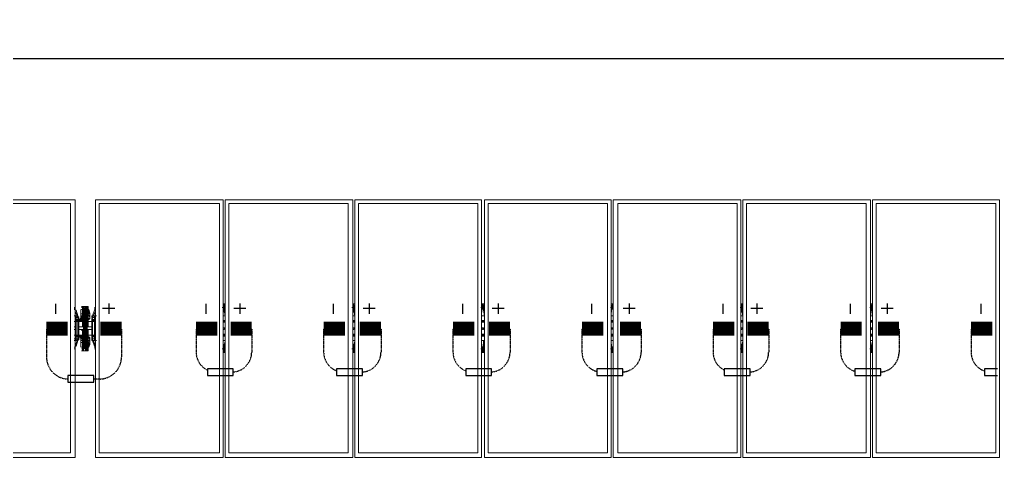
# Model space of a CAD drawing. Header units: feet. Extents: x -9903 to 12307, y -41 to 4121.
# Drawn here: x 2743.8 to 3087.7, y 2538 to 2692 of the extents above; entities that cross this region are included whole.
import ezdxf

# ---------------------------------------------------------------- set-up
doc = ezdxf.new("R2010")
doc.units = ezdxf.units.FT
doc.header["$MEASUREMENT"] = 0
doc.linetypes.add('HIDDEN', pattern=[0.375, 0.25, -0.125])
for name, color, linetype in [('E-HARN-COMP', 8, 'Continuous'), ('E-TRNK-CABL-NEG', 6, 'HIDDEN'), ('E-TRUNK-CABLE-POS', 6, 'HIDDEN'), ('G-ANNO-TEXT', 1, 'Continuous'), ('Polarity-Text', 7, 'Continuous')]:
    doc.layers.add(name, color=color, linetype=linetype)

# ---------------------------------------------------------------- blocks, each defined once
blk = doc.blocks.new('A$Cc93f9aa1')
at = {"lineweight": 5}
for points in [[(4.5748, 0.4666), (4.3448, 0.4666), (4.3448, 0), (4.5748, 0)], [(4.8098, 0.4666), (4.5781, 0.4666), (4.5781, 0), (4.8098, 0)], [(4.8131, 0), (5.0448, 0), (5.0448, 0.4666), (4.8131, 0.4666)], [(5.0481, 0), (5.2781, 0), (5.2781, 0.4666), (5.0481, 0.4666)], [(5.5131, 0.4666), (5.5131, 0), (5.2831, 0), (5.2831, 0.4666)], [(5.7481, 0.4666), (5.5164, 0.4666), (5.5164, 0), (5.7481, 0)], [(5.9831, 0), (5.7514, 0), (5.7514, 0.4666), (5.9831, 0.4666)], [(6.2514, 0), (6.2514, 0.4666), (6.0198, 0.4666), (6.0198, 0)], [(4.3515, 0.4583), (4.5681, 0.4583), (4.5681, 0.0067), (4.3515, 0.0067)], [(4.5865, 0.4583), (4.8031, 0.4583), (4.8031, 0.0067), (4.5865, 0.0067)], [(4.8198, 0.4583), (5.0365, 0.4583), (5.0365, 0.0067), (4.8198, 0.0067)], [(5.2715, 0.0067), (5.2715, 0.4583), (5.0548, 0.4583), (5.0548, 0.0067)], [(5.5064, 0.4583), (5.2898, 0.4583), (5.2898, 0.0067), (5.5064, 0.0067)], [(5.7414, 0.0067), (5.7414, 0.4583), (5.5248, 0.4583), (5.5248, 0.0067)], [(5.9764, 0.0067), (5.9764, 0.4583), (5.7581, 0.4583), (5.7581, 0.0067)], [(6.0281, 0.4583), (6.2431, 0.4583), (6.2431, 0.0067), (6.0281, 0.0067)], [(4.5781, 0.2733), (4.5765, 0.2733), (4.5765, 0.275), (4.5781, 0.275)], [(5.5148, 0.275), (5.5148, 0.2733)], [(5.9848, 0.2667), (5.9831, 0.2683), (5.9831, 0.27), (5.9831, 0.275), (5.9831, 0.27), (5.9831, 0.2683)], [(5.9948, 0.2667), (5.9931, 0.2617), (5.9931, 0.25), (5.9931, 0.2517), (5.9931, 0.25), (5.9931, 0.2617)], [(5.9964, 0.2667), (5.9964, 0.2583), (5.9964, 0.2667), (5.9948, 0.2667), (5.9948, 0.2583), (5.9948, 0.2667)], [(6.0081, 0.27), (6.0064, 0.27), (6.0064, 0.2733), (6.0064, 0.2717), (6.0048, 0.2717), (6.0048, 0.27), (6.0064, 0.27), (6.0048, 0.27), (6.0064, 0.27), (6.0048, 0.27), (6.0031, 0.27), (6.0048, 0.27), (6.0031, 0.27), (6.0048, 0.27), (6.0064, 0.27), (6.0048, 0.27), (6.0031, 0.27), (6.0031, 0.2683), (6.0031, 0.27), (6.0048, 0.27), (6.0031, 0.27), (6.0048, 0.27), (6.0048, 0.2683), (6.0031, 0.2683), (6.0014, 0.2683), (5.9998, 0.2683), (5.9981, 0.2683), (5.9981, 0.27), (5.9964, 0.27), (5.9964, 0.2733), (5.9981, 0.2733), (5.9981, 0.2717), (5.9998, 0.2717), (5.9981, 0.2717), (5.9981, 0.2733), (5.9998, 0.2733), (6.0048, 0.2733), (6.0064, 0.2733), (6.0081, 0.2733), (6.0064, 0.2733), (6.0048, 0.2733), (5.9998, 0.2733), (5.9981, 0.2733), (5.9964, 0.2733), (5.9964, 0.27), (5.9981, 0.27), (5.9981, 0.2683), (5.9998, 0.2683), (6.0014, 0.2683), (6.0031, 0.2683), (6.0048, 0.2683), (6.0048, 0.27), (6.0048, 0.2717), (6.0064, 0.2717), (6.0064, 0.2733), (6.0064, 0.27)], [(5.9964, 0.2383), (5.9981, 0.2383), (5.9964, 0.2383), (5.9964, 0.2617), (5.9964, 0.27), (5.9981, 0.27), (5.9964, 0.27), (5.9964, 0.2617)], [(5.9998, 0.27), (5.9981, 0.27), (5.9964, 0.27), (5.9981, 0.27)], [(6.0064, 0.195), (6.0064, 0.2033), (6.0064, 0.195), (6.0081, 0.195), (6.0064, 0.195), (6.0048, 0.1967), (6.0064, 0.195), (6.0064, 0.1933), (6.0048, 0.1933), (6.0048, 0.195), (6.0048, 0.1967), (6.0048, 0.195), (6.0064, 0.195), (6.0048, 0.195), (6.0048, 0.1933), (6.0064, 0.1933), (6.0064, 0.195), (6.0048, 0.195), (6.0048, 0.1933), (6.0064, 0.1933), (6.0081, 0.1933), (6.0064, 0.1933), (6.0048, 0.1933), (6.0048, 0.195), (6.0031, 0.195), (6.0048, 0.195), (6.0031, 0.195), (6.0048, 0.195), (6.0031, 0.195), (6.0048, 0.195), (6.0031, 0.195), (6.0048, 0.195), (6.0048, 0.1967), (6.0031, 0.1967), (6.0031, 0.2183), (6.0014, 0.2183), (6.0014, 0.2467), (6.0031, 0.2467), (6.0031, 0.2683), (6.0048, 0.2683), (6.0048, 0.2467), (6.0031, 0.2467), (6.0031, 0.2183), (6.0048, 0.2183), (6.0048, 0.2467), (6.0048, 0.2183), (6.0031, 0.2183), (6.0031, 0.2467), (6.0048, 0.2467), (6.0048, 0.2683), (6.0031, 0.2683), (6.0031, 0.2467), (6.0014, 0.2467), (6.0014, 0.2183), (6.0031, 0.2183), (6.0031, 0.1967), (6.0048, 0.1967), (6.0031, 0.1967), (6.0014, 0.1967), (5.9998, 0.1967), (5.9998, 0.195), (5.9981, 0.195), (5.9964, 0.195), (5.9981, 0.1967), (5.9964, 0.195), (5.9964, 0.1933), (5.9981, 0.1933), (5.9981, 0.195), (5.9998, 0.195), (5.9981, 0.195), (5.9981, 0.1967), (5.9981, 0.195), (5.9964, 0.195), (5.9964, 0.1933), (5.9981, 0.1933), (5.9981, 0.195), (5.9998, 0.195), (5.9981, 0.195), (5.9998, 0.195), (5.9998, 0.1967), (6.0014, 0.1967), (6.0031, 0.1967), (6.0048, 0.1967), (6.0048, 0.195)], [(6.0014, 0.2717), (5.9998, 0.2717), (5.9981, 0.2717), (5.9998, 0.27), (6.0014, 0.27), (5.9998, 0.27), (6.0014, 0.27), (5.9998, 0.27), (5.9981, 0.2717), (5.9998, 0.2717)], [(5.9998, 0.2683), (5.9998, 0.2467), (5.9981, 0.2467), (5.9981, 0.2683)], [(5.9998, 0.2683), (5.9998, 0.2467), (5.9981, 0.2467), (5.9981, 0.2683)], [(5.9998, 0.2467), (5.9998, 0.2183), (5.9981, 0.2183), (5.9981, 0.2467), (5.9981, 0.2183), (5.9998, 0.2183), (5.9998, 0.2467), (6.0014, 0.2467), (6.0014, 0.2667), (6.0014, 0.2467)], [(6.0014, 0.27), (5.9998, 0.27)], [(6.0014, 0.2683), (5.9998, 0.2683), (5.9998, 0.27), (5.9998, 0.2683), (6.0014, 0.2683), (6.0014, 0.2667), (5.9998, 0.2667), (6.0014, 0.2667)], [(6.0064, 0.2683), (6.0048, 0.2683), (6.0031, 0.2683), (6.0048, 0.2683)], [(6.0048, 0.2667), (6.0031, 0.2667)], [(6.0081, 0.2667), (6.0064, 0.2667)], [(6.0098, 0.2517), (6.0098, 0.2567), (6.0098, 0.2583), (6.0098, 0.2567), (6.0098, 0.255), (6.0064, 0.255), (6.0098, 0.255), (6.0098, 0.2567), (6.0098, 0.2517), (6.0098, 0.25), (6.0081, 0.25), (6.0064, 0.255), (6.0064, 0.2583), (6.0098, 0.2583), (6.0098, 0.2667), (6.0098, 0.2617), (6.0098, 0.25)], [(6.0098, 0.25), (6.0098, 0.26), (6.0098, 0.25), (6.0081, 0.2483), (6.0098, 0.25), (6.0081, 0.2483), (6.0081, 0.25), (6.0064, 0.255), (6.0064, 0.2583), (6.0064, 0.2667), (6.0064, 0.2583), (6.0098, 0.2583), (6.0098, 0.2667), (6.0098, 0.2617)], [(6.0198, 0.27), (6.0198, 0.2667), (6.0198, 0.27), (6.0198, 0.275)], [(5.9848, 0.2517), (5.9848, 0.25), (5.9831, 0.25), (5.9831, 0.2517), (5.9848, 0.2517), (5.9848, 0.2533), (5.9831, 0.255), (5.9864, 0.255), (5.9881, 0.255), (5.9848, 0.265), (5.9881, 0.255), (5.9864, 0.255), (5.9881, 0.255), (5.9881, 0.2533), (5.9881, 0.2517)], [(5.9831, 0.2517), (5.9831, 0.25), (5.9848, 0.25), (5.9848, 0.2517), (5.9881, 0.2517), (5.9881, 0.2533), (5.9881, 0.255), (5.9864, 0.255), (5.9831, 0.255), (5.9848, 0.2533), (5.9848, 0.2517)], [(5.9848, 0.215), (5.9848, 0.2133), (5.9848, 0.215), (5.9831, 0.215), (5.9831, 0.25), (5.9831, 0.215)], [(5.9881, 0.245), (5.9864, 0.245), (5.9848, 0.2467), (5.9848, 0.2483), (5.9864, 0.2483), (5.9848, 0.2483), (5.9848, 0.2467), (5.9848, 0.2483), (5.9864, 0.2483), (5.9881, 0.2483), (5.9864, 0.2483), (5.9848, 0.2483), (5.9848, 0.2467), (5.9848, 0.245), (5.9848, 0.2467), (5.9864, 0.245), (5.9848, 0.245), (5.9831, 0.245), (5.9848, 0.245), (5.9864, 0.245), (5.9881, 0.245), (5.9881, 0.2467), (5.9881, 0.2483)], [(5.9864, 0.2483), (5.9848, 0.2467), (5.9864, 0.245), (5.9881, 0.2467)], [(5.9864, 0.2483), (5.9848, 0.2467), (5.9864, 0.245), (5.9881, 0.2467)], [(5.9864, 0.2483), (5.9881, 0.2483)], [(5.9881, 0.245), (5.9864, 0.245), (5.9881, 0.245), (5.9881, 0.2467), (5.9864, 0.2467), (5.9881, 0.2467), (5.9864, 0.2467), (5.9881, 0.2467), (5.9864, 0.2467), (5.9881, 0.2467), (5.9864, 0.2467), (5.9881, 0.2467), (5.9864, 0.2467), (5.9881, 0.2467), (5.9864, 0.2467), (5.9881, 0.2467), (5.9864, 0.2467), (5.9881, 0.2467), (5.9864, 0.2467), (5.9881, 0.2467), (5.9864, 0.2467), (5.9881, 0.2467), (5.9881, 0.2483)], [(5.9881, 0.2517), (5.9898, 0.2517), (5.9898, 0.255), (5.9881, 0.255), (5.9898, 0.255), (5.9881, 0.255), (5.9881, 0.2533), (5.9881, 0.255), (5.9898, 0.255), (5.9898, 0.2517), (5.9881, 0.2517), (5.9898, 0.2517), (5.9898, 0.215), (5.9881, 0.215), (5.9898, 0.215), (5.9898, 0.2517)], [(5.9931, 0.25), (5.9931, 0.26)], [(5.9948, 0.2583), (5.9964, 0.2583), (5.9964, 0.255), (5.9964, 0.25), (5.9948, 0.25), (5.9931, 0.2517), (5.9948, 0.2567), (5.9948, 0.255), (5.9964, 0.255), (5.9964, 0.2583)], [(5.9931, 0.2583), (5.9931, 0.2567)], [(5.9948, 0.2567), (5.9931, 0.2517), (5.9948, 0.25), (5.9964, 0.25), (5.9964, 0.255), (5.9948, 0.255)], [(5.9948, 0.25), (5.9931, 0.25), (5.9948, 0.2483), (5.9931, 0.25), (5.9948, 0.25), (5.9964, 0.2483), (5.9981, 0.2483), (5.9964, 0.2483), (5.9981, 0.2483), (5.9964, 0.2483), (5.9964, 0.25), (5.9964, 0.2483)], [(5.9964, 0.2483), (5.9948, 0.2483), (5.9931, 0.25), (5.9948, 0.2483)], [(5.9964, 0.2483), (5.9964, 0.2467), (5.9964, 0.2483), (5.9948, 0.2483)], [(5.9998, 0.2617), (5.9981, 0.2617)], [(5.9998, 0.2617), (5.9981, 0.2617)], [(6.0081, 0.2367), (6.0064, 0.2367), (6.0064, 0.2383), (6.0048, 0.2383), (6.0064, 0.2383), (6.0064, 0.2617), (6.0048, 0.2617), (6.0064, 0.2617), (6.0064, 0.2383), (6.0064, 0.235), (6.0081, 0.235), (6.0064, 0.235), (6.0081, 0.235), (6.0064, 0.235), (6.0081, 0.235), (6.0064, 0.235), (6.0064, 0.2383), (6.0064, 0.2367)], [(6.0064, 0.2617), (6.0048, 0.2617)], [(6.0064, 0.2483), (6.0131, 0.2483), (6.0064, 0.2483), (6.0081, 0.2483), (6.0098, 0.2483), (6.0081, 0.2483)], [(6.0098, 0.25), (6.0081, 0.2483), (6.0098, 0.2483), (6.0081, 0.2483), (6.0098, 0.25), (6.0114, 0.25), (6.0098, 0.25), (6.0098, 0.2517), (6.0098, 0.25), (6.0081, 0.25), (6.0081, 0.2483)], [(6.0148, 0.215), (6.0131, 0.215), (6.0131, 0.2517), (6.0148, 0.2517), (6.0131, 0.2517), (6.0131, 0.2533), (6.0148, 0.2533), (6.0148, 0.255), (6.0148, 0.2533), (6.0131, 0.2533), (6.0131, 0.2517), (6.0148, 0.2517), (6.0131, 0.2517), (6.0131, 0.215)], [(6.0164, 0.2533), (6.0164, 0.255), (6.0148, 0.255), (6.0181, 0.265), (6.0148, 0.255), (6.0164, 0.255), (6.0198, 0.255), (6.0198, 0.2533), (6.0181, 0.2533), (6.0181, 0.2517), (6.0148, 0.2517), (6.0148, 0.2533), (6.0164, 0.2533), (6.0164, 0.255), (6.0198, 0.255), (6.0198, 0.2533), (6.0181, 0.2533), (6.0181, 0.2517), (6.0148, 0.2517), (6.0148, 0.2533)], [(6.0164, 0.255), (6.0148, 0.255), (6.0148, 0.2533), (6.0164, 0.2533), (6.0148, 0.2533), (6.0148, 0.255)], [(6.0148, 0.2483), (6.0164, 0.2483), (6.0148, 0.2483), (6.0148, 0.2467), (6.0164, 0.245), (6.0148, 0.245), (6.0148, 0.2467)], [(6.0164, 0.2483), (6.0148, 0.2467), (6.0164, 0.245), (6.0181, 0.2467)], [(6.0148, 0.2483), (6.0164, 0.2483), (6.0148, 0.2483), (6.0148, 0.2467)], [(6.0164, 0.2483), (6.0148, 0.2467), (6.0164, 0.245), (6.0181, 0.2467)], [(6.0164, 0.245), (6.0181, 0.245), (6.0181, 0.2483), (6.0181, 0.245)], [(6.0214, 0.2517), (6.0198, 0.2517), (6.0198, 0.25), (6.0198, 0.2517), (6.0181, 0.2517), (6.0198, 0.2517)], [(6.0181, 0.25), (6.0181, 0.2517), (6.0181, 0.25), (6.0198, 0.25), (6.0198, 0.215), (6.0181, 0.215), (6.0198, 0.215), (6.0198, 0.25)], [(4.5781, 0.235), (4.5765, 0.235), (4.5765, 0.2333), (4.5748, 0.2333), (4.5748, 0.2317), (4.5765, 0.2317), (4.5781, 0.2317), (4.5781, 0.2333)], [(4.8115, 0.235), (4.8115, 0.2333), (4.8098, 0.2333), (4.8098, 0.2317), (4.8115, 0.2317), (4.8131, 0.2317), (4.8131, 0.2333), (4.8131, 0.235)], [(5.0465, 0.235), (5.0465, 0.2333), (5.0448, 0.2333), (5.0448, 0.2317), (5.0465, 0.2317), (5.0481, 0.2317), (5.0481, 0.2333), (5.0465, 0.2333)], [(5.2815, 0.235), (5.2798, 0.235), (5.2798, 0.2317), (5.2831, 0.2317), (5.2831, 0.2333), (5.2815, 0.2333)], [(5.5164, 0.235), (5.5148, 0.235), (5.5148, 0.2333), (5.5131, 0.2333), (5.5131, 0.2317), (5.5148, 0.2317), (5.5164, 0.2317), (5.5164, 0.2333)], [(5.7498, 0.235), (5.7498, 0.2333), (5.7481, 0.2333), (5.7481, 0.2317), (5.7498, 0.2317), (5.7514, 0.2317), (5.7514, 0.2333), (5.7514, 0.235)], [(5.9848, 0.235), (5.9831, 0.235)], [(5.9848, 0.235), (5.9831, 0.235)], [(5.9898, 0.245), (5.9964, 0.245)], [(5.9981, 0.23), (5.9898, 0.23), (5.9898, 0.235), (5.9981, 0.235), (5.9964, 0.235), (5.9964, 0.2367), (5.9964, 0.2383), (5.9964, 0.235), (5.9981, 0.235), (5.9964, 0.235), (5.9981, 0.235), (5.9898, 0.235), (5.9898, 0.23), (5.9981, 0.23), (5.9998, 0.23), (5.9981, 0.23), (5.9964, 0.23), (5.9964, 0.2267), (5.9964, 0.23), (5.9981, 0.23), (5.9964, 0.23)], [(5.9964, 0.2367), (5.9964, 0.235), (5.9964, 0.2383)], [(5.9981, 0.235), (5.9964, 0.235)], [(5.9998, 0.2367), (5.9981, 0.2367)], [(5.9998, 0.2367), (5.9981, 0.2367)], [(6.0048, 0.235), (6.0131, 0.235), (6.0131, 0.23), (6.0131, 0.235), (6.0148, 0.235), (6.0131, 0.235)], [(6.0131, 0.2467), (6.0081, 0.2467), (6.0064, 0.245), (6.0131, 0.245), (6.0064, 0.245), (6.0081, 0.2467)], [(6.0064, 0.235), (6.0064, 0.2367), (6.0081, 0.2367), (6.0064, 0.2367)], [(6.0214, 0.245), (6.0198, 0.245)], [(6.0214, 0.235), (6.0198, 0.235)], [(6.0214, 0.235), (6.0198, 0.235)], [(5.9848, 0.23), (5.9831, 0.23)], [(5.9848, 0.23), (5.9831, 0.23)], [(5.9881, 0.22), (5.9881, 0.2183), (5.9881, 0.2167), (5.9864, 0.2167), (5.9848, 0.2167), (5.9848, 0.2183), (5.9864, 0.2167), (5.9881, 0.2167), (5.9864, 0.2167), (5.9848, 0.2183), (5.9848, 0.2167), (5.9864, 0.2167), (5.9881, 0.2167), (5.9881, 0.2183), (5.9881, 0.22), (5.9864, 0.22), (5.9848, 0.22), (5.9831, 0.22), (5.9848, 0.22), (5.9848, 0.2183), (5.9848, 0.22), (5.9864, 0.22), (5.9881, 0.22), (5.9881, 0.2183), (5.9881, 0.2167), (5.9881, 0.2183), (5.9864, 0.2183), (5.9881, 0.2183), (5.9864, 0.2183), (5.9881, 0.2183), (5.9864, 0.2183), (5.9881, 0.2183), (5.9864, 0.2183), (5.9881, 0.2183), (5.9864, 0.2183), (5.9881, 0.2183), (5.9864, 0.2183), (5.9881, 0.2183), (5.9864, 0.2183), (5.9881, 0.2183), (5.9864, 0.2183), (5.9881, 0.2183), (5.9864, 0.2183), (5.9881, 0.2183)], [(5.9831, 0.215), (5.9831, 0.2133)], [(5.9881, 0.2117), (5.9864, 0.21), (5.9881, 0.21), (5.9848, 0.2), (5.9881, 0.21), (5.9864, 0.21), (5.9831, 0.21), (5.9848, 0.2117), (5.9848, 0.2133), (5.9881, 0.2133), (5.9881, 0.2117), (5.9864, 0.21), (5.9831, 0.21), (5.9848, 0.2117), (5.9848, 0.2133), (5.9881, 0.2133)], [(5.9864, 0.22), (5.9848, 0.22), (5.9848, 0.2183), (5.9848, 0.22), (5.9864, 0.22), (5.9881, 0.22)], [(5.9864, 0.22), (5.9848, 0.2183), (5.9864, 0.2167), (5.9881, 0.2183)], [(5.9864, 0.22), (5.9848, 0.2183), (5.9864, 0.2167), (5.9881, 0.2183)], [(5.9881, 0.2133), (5.9898, 0.2133), (5.9898, 0.21), (5.9898, 0.2133)], [(5.9964, 0.22), (5.9898, 0.22)], [(5.9948, 0.2083), (5.9948, 0.21), (5.9964, 0.21), (5.9964, 0.2117), (5.9964, 0.215), (5.9964, 0.2167), (5.9948, 0.215), (5.9964, 0.2167), (5.9964, 0.215), (5.9931, 0.215), (5.9931, 0.2133), (5.9931, 0.215), (5.9948, 0.2167), (5.9964, 0.2167), (5.9981, 0.2167), (5.9964, 0.2167), (5.9948, 0.2167), (5.9931, 0.215), (5.9931, 0.205), (5.9931, 0.215), (5.9931, 0.205), (5.9931, 0.215), (5.9931, 0.2133)], [(5.9964, 0.2167), (5.9948, 0.2167), (5.9931, 0.215), (5.9948, 0.2167)], [(5.9931, 0.2133), (5.9931, 0.215), (5.9964, 0.215), (5.9964, 0.2117), (5.9964, 0.21), (5.9948, 0.21), (5.9948, 0.2083)], [(5.9964, 0.23), (5.9964, 0.2267)], [(5.9981, 0.23), (5.9964, 0.23)], [(5.9964, 0.2267), (5.9964, 0.2033), (5.9964, 0.195), (5.9981, 0.195), (5.9981, 0.1967), (5.9981, 0.195), (5.9964, 0.195), (5.9964, 0.2033), (5.9964, 0.2267), (5.9981, 0.2267)], [(5.9998, 0.2183), (6.0014, 0.2183), (6.0014, 0.1983), (5.9998, 0.1983), (6.0014, 0.1983), (6.0014, 0.1967), (5.9998, 0.1967), (6.0014, 0.1967), (6.0014, 0.1983), (6.0014, 0.2183), (5.9998, 0.2183), (5.9998, 0.1967), (5.9981, 0.1967), (5.9981, 0.2183), (5.9981, 0.1967), (5.9998, 0.1967)], [(6.0031, 0.195), (6.0031, 0.1967), (6.0048, 0.1967), (6.0048, 0.2183), (6.0048, 0.1967), (6.0031, 0.1967)], [(6.0148, 0.23), (6.0131, 0.23), (6.0048, 0.23), (6.0131, 0.23)], [(6.0064, 0.2267), (6.0048, 0.2267), (6.0064, 0.2267), (6.0064, 0.2033), (6.0048, 0.2033), (6.0064, 0.2033)], [(6.0064, 0.2267), (6.0064, 0.23)], [(6.0081, 0.2183), (6.0131, 0.2183), (6.0081, 0.2183), (6.0064, 0.22), (6.0131, 0.22), (6.0064, 0.22)], [(6.0114, 0.215), (6.0098, 0.215), (6.0081, 0.2167), (6.0098, 0.215), (6.0081, 0.2167), (6.0081, 0.215), (6.0081, 0.2167), (6.0064, 0.2167), (6.0131, 0.2167), (6.0064, 0.2167), (6.0081, 0.2167), (6.0098, 0.2167), (6.0081, 0.2167), (6.0098, 0.215), (6.0081, 0.2167), (6.0098, 0.215)], [(6.0098, 0.2083), (6.0098, 0.215), (6.0081, 0.215), (6.0064, 0.2117), (6.0064, 0.21), (6.0098, 0.21), (6.0098, 0.2083), (6.0098, 0.2067), (6.0098, 0.2083), (6.0098, 0.21), (6.0064, 0.21), (6.0064, 0.2117), (6.0081, 0.215), (6.0098, 0.215)], [(6.0098, 0.2167), (6.0081, 0.2167)], [(6.0098, 0.2133), (6.0098, 0.215), (6.0098, 0.205), (6.0098, 0.215), (6.0098, 0.1983), (6.0098, 0.215)], [(6.0148, 0.2133), (6.0131, 0.2133), (6.0131, 0.2117), (6.0148, 0.2117), (6.0148, 0.21), (6.0148, 0.2117), (6.0164, 0.2117), (6.0148, 0.2117), (6.0148, 0.2133), (6.0148, 0.2117), (6.0164, 0.2117), (6.0164, 0.21), (6.0148, 0.21), (6.0148, 0.2117), (6.0131, 0.2117), (6.0131, 0.2133), (6.0148, 0.2133), (6.0181, 0.2133), (6.0181, 0.215), (6.0181, 0.2133)], [(6.0164, 0.22), (6.0148, 0.2183), (6.0164, 0.2167), (6.0181, 0.2183)], [(6.0181, 0.22), (6.0181, 0.2183), (6.0181, 0.22), (6.0164, 0.22), (6.0148, 0.22), (6.0164, 0.22), (6.0181, 0.22), (6.0148, 0.22), (6.0148, 0.2183), (6.0148, 0.22), (6.0148, 0.2183), (6.0148, 0.2167), (6.0164, 0.2167), (6.0148, 0.2183), (6.0148, 0.2167), (6.0164, 0.2167), (6.0148, 0.2183), (6.0148, 0.22)], [(6.0164, 0.22), (6.0148, 0.2183), (6.0164, 0.2167), (6.0181, 0.2183)], [(6.0164, 0.21), (6.0198, 0.21), (6.0198, 0.2117), (6.0181, 0.2117), (6.0181, 0.2133), (6.0198, 0.2133), (6.0198, 0.215), (6.0198, 0.2133), (6.0181, 0.2133), (6.0181, 0.2117), (6.0198, 0.2117), (6.0198, 0.21), (6.0164, 0.21), (6.0148, 0.21), (6.0181, 0.2), (6.0148, 0.21)], [(6.0181, 0.2167), (6.0164, 0.2167), (6.0181, 0.2167), (6.0181, 0.2183)], [(6.0214, 0.23), (6.0198, 0.23)], [(6.0214, 0.23), (6.0198, 0.23)], [(6.0214, 0.22), (6.0198, 0.22)], [(5.9831, 0.1967), (5.9848, 0.1983)], [(5.9831, 0.19), (5.9831, 0.195)], [(5.9881, 0.21), (5.9898, 0.21), (5.9881, 0.21), (5.9881, 0.2117), (5.9881, 0.21), (5.9898, 0.21)], [(5.9931, 0.2083), (5.9931, 0.2067)], [(5.9948, 0.1983), (5.9948, 0.2067), (5.9964, 0.2067), (5.9964, 0.1983)], [(5.9948, 0.1983), (5.9948, 0.2067), (5.9964, 0.2067), (5.9964, 0.1983)], [(5.9964, 0.21), (5.9964, 0.2067)], [(5.9981, 0.1983), (5.9964, 0.1983)], [(5.9998, 0.2033), (5.9981, 0.2033)], [(5.9998, 0.2033), (5.9981, 0.2033)], [(6.0014, 0.195), (5.9998, 0.195)], [(6.0048, 0.1983), (6.0031, 0.1983)], [(6.0048, 0.195), (6.0031, 0.195)], [(6.0064, 0.2033), (6.0048, 0.2033)], [(6.0064, 0.2067), (6.0064, 0.21)], [(6.0081, 0.1983), (6.0064, 0.1983), (6.0081, 0.1983), (6.0064, 0.1983), (6.0064, 0.2067), (6.0098, 0.2067), (6.0098, 0.1983), (6.0098, 0.2067), (6.0064, 0.2067), (6.0064, 0.1983)], [(6.0164, 0.21), (6.0148, 0.21), (6.0148, 0.2117), (6.0164, 0.2117)], [(6.0198, 0.1983), (6.0198, 0.1967)], [(6.0198, 0.19), (6.0198, 0.195)], [(6.0048, 0.1933), (6.0031, 0.1933), (6.0064, 0.1933), (6.0031, 0.1933)]]:
    blk.add_lwpolyline(points, close=True, dxfattribs=at)
for points in [[(5.9831, 0), (5.9831, 0.4666)], [(6.0198, 0.4666), (6.0198, 0)], [(5.9764, 0.0067), (5.9764, 0.4583)], [(6.0281, 0.4583), (6.0281, 0.0067)], [(4.5781, 0.2767), (4.5748, 0.2767)], [(4.5765, 0.255), (4.5748, 0.255), (4.5748, 0.2567), (4.5765, 0.2633), (4.5765, 0.2733), (4.5765, 0.27), (4.5748, 0.2683)], [(4.5781, 0.27), (4.5781, 0.2733)], [(4.8131, 0.2767), (4.8098, 0.2767)], [(4.8098, 0.2683), (4.8098, 0.27), (4.8098, 0.2717), (4.8115, 0.2717), (4.8115, 0.275), (4.8131, 0.275)], [(4.8115, 0.255), (4.8098, 0.255), (4.8098, 0.2567), (4.8115, 0.2633), (4.8115, 0.2733)], [(4.8115, 0.27), (4.8115, 0.2733), (4.8115, 0.275)], [(5.0481, 0.2767), (5.0448, 0.2767)], [(5.0481, 0.275), (5.0465, 0.275), (5.0465, 0.2733), (5.0448, 0.2733), (5.0448, 0.27), (5.0448, 0.2683)], [(5.0465, 0.255), (5.0448, 0.255), (5.0448, 0.2633), (5.0465, 0.2733)], [(5.0465, 0.27), (5.0465, 0.2733), (5.0465, 0.275)], [(5.2831, 0.2767), (5.2781, 0.2767)], [(5.2798, 0.255), (5.2781, 0.255), (5.2798, 0.2567), (5.2798, 0.2633), (5.2815, 0.2733)], [(5.2815, 0.27), (5.2815, 0.2733), (5.2815, 0.275), (5.2815, 0.2733), (5.2798, 0.2733), (5.2798, 0.2683)], [(5.5164, 0.2767), (5.5131, 0.2767)], [(5.5148, 0.255), (5.5131, 0.255), (5.5131, 0.2567), (5.5148, 0.2633), (5.5148, 0.2733), (5.5148, 0.27), (5.5131, 0.2683)], [(5.5164, 0.27), (5.5164, 0.2733)], [(5.7514, 0.2767), (5.7481, 0.2767)], [(5.7514, 0.275), (5.7498, 0.275), (5.7498, 0.2733), (5.7498, 0.2717), (5.7481, 0.2717), (5.7481, 0.27), (5.7481, 0.2683)], [(5.7498, 0.255), (5.7481, 0.255), (5.7481, 0.2567), (5.7498, 0.2633), (5.7498, 0.2733)], [(5.7498, 0.27), (5.7498, 0.2733), (5.7498, 0.275)], [(5.9831, 0.2667), (5.9831, 0.2667)], [(5.9831, 0.2667), (5.9831, 0.2667)], [(5.9981, 0.27), (5.9998, 0.27), (5.9981, 0.27)], [(5.9981, 0.27), (5.9998, 0.27), (5.9981, 0.27)], [(6.0048, 0.2717), (6.0064, 0.2717), (6.0048, 0.2717)], [(6.0048, 0.2717), (6.0064, 0.2717), (6.0048, 0.2717)], [(6.0048, 0.27), (6.0048, 0.27)], [(6.0048, 0.27), (6.0064, 0.27)], [(6.0048, 0.27), (6.0048, 0.27)], [(6.0064, 0.27), (6.0048, 0.27)], [(6.0064, 0.2617), (6.0064, 0.27)], [(6.0064, 0.2617), (6.0064, 0.27)], [(6.0081, 0.2667), (6.0081, 0.2667)], [(6.0081, 0.2667), (6.0081, 0.2667)], [(6.0198, 0.2667), (6.0198, 0.2667)], [(6.0198, 0.2667), (6.0198, 0.2667)], [(4.5765, 0.2467), (4.5748, 0.2467), (4.5748, 0.255)], [(4.8115, 0.2467), (4.8098, 0.2467), (4.8098, 0.255)], [(5.0465, 0.2467), (5.0448, 0.2467), (5.0448, 0.255)], [(5.2798, 0.2467), (5.2781, 0.2467), (5.2781, 0.255)], [(5.5148, 0.2467), (5.5131, 0.2467), (5.5131, 0.255)], [(5.7498, 0.2467), (5.7481, 0.2467), (5.7481, 0.255)], [(5.9848, 0.2483), (5.9848, 0.2483)], [(5.9848, 0.2483), (5.9848, 0.2483)], [(5.9864, 0.2483), (5.9864, 0.2483)], [(5.9864, 0.2483), (5.9864, 0.2483)], [(5.9881, 0.2517), (5.9881, 0.2517)], [(5.9881, 0.2517), (5.9881, 0.2517)], [(5.9881, 0.2483), (5.9881, 0.2483)], [(5.9881, 0.2483), (5.9881, 0.2483)], [(5.9898, 0.2517), (5.9898, 0.2517)], [(5.9898, 0.2517), (5.9898, 0.2517)], [(5.9931, 0.26), (5.9931, 0.26)], [(5.9931, 0.26), (5.9931, 0.26)], [(6.0098, 0.26), (6.0098, 0.26)], [(6.0098, 0.26), (6.0098, 0.26)], [(6.0131, 0.2517), (6.0131, 0.2517)], [(6.0131, 0.2517), (6.0131, 0.2517)], [(6.0148, 0.2467), (6.0148, 0.245), (6.0164, 0.245), (6.0181, 0.245), (6.0181, 0.2467), (6.0164, 0.2467), (6.0181, 0.2467), (6.0164, 0.2467), (6.0181, 0.2467), (6.0164, 0.2467), (6.0181, 0.2467), (6.0164, 0.2467), (6.0181, 0.2467), (6.0164, 0.2467), (6.0181, 0.2467), (6.0164, 0.2467), (6.0181, 0.2467), (6.0164, 0.2467), (6.0181, 0.2467), (6.0164, 0.2467), (6.0181, 0.2467), (6.0164, 0.2467), (6.0181, 0.2467), (6.0198, 0.2467), (6.0181, 0.2467), (6.0181, 0.2483), (6.0181, 0.2467), (6.0181, 0.245)], [(6.0148, 0.2483), (6.0148, 0.2483)], [(6.0148, 0.2483), (6.0148, 0.2483)], [(6.0164, 0.2483), (6.0181, 0.2483), (6.0164, 0.2483)], [(6.0164, 0.2483), (6.0164, 0.2483)], [(6.0164, 0.2483), (6.0181, 0.2483), (6.0164, 0.2483)], [(6.0164, 0.2483), (6.0164, 0.2483)], [(6.0181, 0.2483), (6.0181, 0.2483)], [(6.0181, 0.2483), (6.0181, 0.2483)], [(4.5781, 0.2467), (4.5748, 0.2467)], [(4.5781, 0.245), (4.5748, 0.245), (4.5765, 0.245)], [(4.5748, 0.245), (4.5748, 0.2433), (4.5781, 0.2433)], [(4.8131, 0.2467), (4.8098, 0.2467)], [(4.8131, 0.245), (4.8098, 0.245), (4.8115, 0.245)], [(4.8098, 0.245), (4.8098, 0.2433), (4.8131, 0.2433)], [(5.0481, 0.2467), (5.0448, 0.2467)], [(5.0481, 0.245), (5.0448, 0.245), (5.0465, 0.245)], [(5.0448, 0.245), (5.0448, 0.2433), (5.0481, 0.2433)], [(5.2831, 0.2467), (5.2781, 0.2467)], [(5.2831, 0.245), (5.2781, 0.245), (5.2798, 0.245)], [(5.2831, 0.2433), (5.2798, 0.2433), (5.2781, 0.2433), (5.2781, 0.245)], [(5.5164, 0.2467), (5.5131, 0.2467)], [(5.5164, 0.245), (5.5131, 0.245), (5.5148, 0.245)], [(5.5131, 0.245), (5.5131, 0.2433), (5.5164, 0.2433)], [(5.7514, 0.2467), (5.7481, 0.2467)], [(5.7514, 0.245), (5.7481, 0.245), (5.7498, 0.245)], [(5.7481, 0.245), (5.7481, 0.2433), (5.7514, 0.2433)], [(5.9848, 0.2467), (5.9848, 0.2467)], [(5.9848, 0.2467), (5.9848, 0.2467)], [(5.9848, 0.245), (5.9848, 0.245)], [(5.9848, 0.245), (5.9848, 0.245)], [(5.9864, 0.245), (5.9864, 0.245)], [(5.9864, 0.245), (5.9864, 0.245)], [(5.9881, 0.2467), (5.9881, 0.2467)], [(5.9881, 0.2467), (5.9881, 0.2467)], [(5.9881, 0.245), (5.9881, 0.245)], [(5.9881, 0.245), (5.9881, 0.245)], [(6.0148, 0.2467), (6.0148, 0.2467)], [(6.0148, 0.2467), (6.0164, 0.245)], [(6.0148, 0.2467), (6.0148, 0.2467)], [(6.0148, 0.245), (6.0148, 0.245)], [(6.0148, 0.245), (6.0148, 0.245)], [(6.0164, 0.245), (6.0164, 0.245)], [(6.0164, 0.245), (6.0181, 0.245)], [(6.0164, 0.245), (6.0164, 0.245)], [(6.0181, 0.2467), (6.0181, 0.2467)], [(6.0181, 0.2467), (6.0181, 0.2467)], [(6.0181, 0.245), (6.0181, 0.245)], [(6.0181, 0.245), (6.0181, 0.245)], [(4.5781, 0.2217), (4.5748, 0.2217), (4.5748, 0.22)], [(4.5781, 0.22), (4.5748, 0.22), (4.5765, 0.22)], [(4.5781, 0.1917), (4.5765, 0.1917), (4.5765, 0.2), (4.5748, 0.21), (4.5748, 0.2183), (4.5765, 0.2183)], [(4.5748, 0.2183), (4.5781, 0.2183)], [(4.8131, 0.2217), (4.8098, 0.2217), (4.8098, 0.22)], [(4.8131, 0.22), (4.8098, 0.22), (4.8115, 0.22)], [(4.8115, 0.2183), (4.8098, 0.2183), (4.8098, 0.21), (4.8115, 0.2), (4.8115, 0.1917), (4.8131, 0.1917)], [(4.8098, 0.2183), (4.8131, 0.2183)], [(5.0481, 0.2217), (5.0448, 0.2217), (5.0448, 0.22)], [(5.0481, 0.22), (5.0448, 0.22), (5.0465, 0.22)], [(5.0465, 0.2183), (5.0448, 0.2183), (5.0448, 0.21), (5.0448, 0.2), (5.0465, 0.1933), (5.0465, 0.1917), (5.0481, 0.1917)], [(5.0448, 0.2183), (5.0481, 0.2183)], [(5.2831, 0.2217), (5.2798, 0.2217), (5.2781, 0.2217), (5.2781, 0.22)], [(5.2831, 0.22), (5.2781, 0.22), (5.2798, 0.22)], [(5.2798, 0.2183), (5.2781, 0.2183), (5.2781, 0.21), (5.2798, 0.2), (5.2815, 0.1933), (5.2815, 0.1917), (5.2831, 0.1917)], [(5.2781, 0.2183), (5.2831, 0.2183)], [(5.5164, 0.2217), (5.5131, 0.2217), (5.5131, 0.22), (5.5164, 0.22)], [(5.5148, 0.1917), (5.5148, 0.2), (5.5131, 0.21), (5.5131, 0.2183), (5.5148, 0.2183)], [(5.5131, 0.2183), (5.5164, 0.2183)], [(5.7514, 0.2217), (5.7481, 0.2217), (5.7481, 0.22)], [(5.7514, 0.22), (5.7481, 0.22), (5.7498, 0.22)], [(5.7498, 0.2183), (5.7481, 0.2183), (5.7481, 0.21), (5.7498, 0.2), (5.7498, 0.1917), (5.7514, 0.1917)], [(5.7481, 0.2183), (5.7514, 0.2183)], [(5.9831, 0.2133), (5.9848, 0.2133), (5.9831, 0.2133)], [(5.9831, 0.2133), (5.9848, 0.2133), (5.9831, 0.2133)], [(5.9848, 0.22), (5.9848, 0.22)], [(5.9848, 0.22), (5.9848, 0.22)], [(5.9848, 0.2183), (5.9848, 0.2183)], [(5.9848, 0.2183), (5.9848, 0.2183)], [(5.9848, 0.2167), (5.9848, 0.2167)], [(5.9848, 0.2167), (5.9848, 0.2167)], [(5.9864, 0.22), (5.9864, 0.22)], [(5.9864, 0.22), (5.9864, 0.22)], [(5.9864, 0.2167), (5.9864, 0.2167)], [(5.9864, 0.2167), (5.9864, 0.2167)], [(5.9881, 0.22), (5.9881, 0.22)], [(5.9881, 0.22), (5.9881, 0.22)], [(5.9881, 0.2183), (5.9881, 0.2183)], [(5.9881, 0.2183), (5.9881, 0.2183)], [(5.9881, 0.2167), (5.9881, 0.2167)], [(5.9881, 0.2167), (5.9881, 0.2167)], [(5.9881, 0.215), (5.9881, 0.215)], [(5.9881, 0.215), (5.9881, 0.215)], [(5.9898, 0.215), (5.9898, 0.215)], [(5.9898, 0.215), (5.9898, 0.215)], [(5.9964, 0.2167), (5.9964, 0.2183)], [(5.9964, 0.2167), (5.9964, 0.2183)], [(5.9964, 0.2167), (5.9981, 0.2167)], [(5.9964, 0.2167), (5.9981, 0.2167)], [(5.9981, 0.23), (5.9998, 0.23)], [(5.9981, 0.23), (5.9998, 0.23)], [(6.0064, 0.23), (6.0081, 0.23)], [(6.0064, 0.23), (6.0081, 0.23)], [(6.0064, 0.23), (6.0081, 0.23)], [(6.0064, 0.23), (6.0081, 0.23)], [(6.0064, 0.23), (6.0064, 0.2267)], [(6.0064, 0.23), (6.0064, 0.2267)], [(6.0064, 0.23), (6.0081, 0.23)], [(6.0064, 0.23), (6.0081, 0.23)], [(6.0064, 0.23), (6.0081, 0.23)], [(6.0064, 0.23), (6.0081, 0.23)], [(6.0131, 0.215), (6.0131, 0.215)], [(6.0131, 0.215), (6.0131, 0.215)], [(6.0148, 0.22), (6.0148, 0.22)], [(6.0148, 0.22), (6.0148, 0.22)], [(6.0148, 0.2183), (6.0148, 0.2183)], [(6.0148, 0.2183), (6.0148, 0.2183)], [(6.0148, 0.2167), (6.0148, 0.2167)], [(6.0148, 0.2167), (6.0148, 0.2167)], [(6.0148, 0.215), (6.0148, 0.215)], [(6.0148, 0.215), (6.0148, 0.215)], [(6.0181, 0.22), (6.0164, 0.22)], [(6.0164, 0.22), (6.0164, 0.22)], [(6.0164, 0.22), (6.0181, 0.22)], [(6.0164, 0.22), (6.0164, 0.22)], [(6.0164, 0.2183), (6.0181, 0.2183)], [(6.0164, 0.2183), (6.0181, 0.2183)], [(6.0164, 0.2183), (6.0181, 0.2183)], [(6.0164, 0.2183), (6.0181, 0.2183)], [(6.0164, 0.2183), (6.0181, 0.2183)], [(6.0164, 0.2183), (6.0181, 0.2183)], [(6.0164, 0.2183), (6.0181, 0.2183)], [(6.0164, 0.2183), (6.0181, 0.2183)], [(6.0164, 0.2183), (6.0181, 0.2183)], [(6.0164, 0.2183), (6.0181, 0.2183)], [(6.0164, 0.2183), (6.0181, 0.2183)], [(6.0164, 0.2183), (6.0181, 0.2183)], [(6.0164, 0.2183), (6.0181, 0.2183)], [(6.0164, 0.2183), (6.0181, 0.2183)], [(6.0164, 0.2183), (6.0181, 0.2183)], [(6.0164, 0.2183), (6.0181, 0.2183)], [(6.0164, 0.2183), (6.0181, 0.2183)], [(6.0164, 0.2183), (6.0181, 0.2183)], [(6.0164, 0.2167), (6.0181, 0.2167)], [(6.0164, 0.2167), (6.0164, 0.2167)], [(6.0164, 0.2167), (6.0181, 0.2167)], [(6.0164, 0.2167), (6.0164, 0.2167)], [(6.0181, 0.22), (6.0181, 0.22)], [(6.0181, 0.2183), (6.0181, 0.22)], [(6.0181, 0.22), (6.0181, 0.22)], [(6.0181, 0.2183), (6.0181, 0.22)], [(6.0181, 0.2183), (6.0181, 0.2183)], [(6.0181, 0.2167), (6.0181, 0.2183)], [(6.0181, 0.2167), (6.0181, 0.2183)], [(6.0181, 0.2183), (6.0181, 0.2183)], [(6.0181, 0.2167), (6.0181, 0.2167)], [(6.0181, 0.2167), (6.0181, 0.2167)], [(4.5748, 0.1967), (4.5765, 0.195), (4.5765, 0.19), (4.5781, 0.19), (4.5781, 0.1917), (4.5781, 0.195)], [(4.8098, 0.1967), (4.8098, 0.195), (4.8098, 0.1933), (4.8115, 0.1933), (4.8115, 0.19), (4.8131, 0.19)], [(4.8115, 0.195), (4.8115, 0.1917), (4.8115, 0.19)], [(5.0448, 0.1967), (5.0448, 0.195), (5.0448, 0.1933), (5.0465, 0.1917), (5.0465, 0.19), (5.0465, 0.1917), (5.0465, 0.195)], [(5.2798, 0.1967), (5.2798, 0.1917), (5.2815, 0.1917), (5.2815, 0.19), (5.2815, 0.1917), (5.2815, 0.195)], [(5.5131, 0.1967), (5.5148, 0.195), (5.5148, 0.19), (5.5148, 0.1917), (5.5164, 0.1917), (5.5164, 0.195)], [(5.7481, 0.1967), (5.7481, 0.195), (5.7481, 0.1933), (5.7498, 0.1933), (5.7498, 0.19), (5.7514, 0.19)], [(5.7498, 0.195), (5.7498, 0.1917), (5.7498, 0.19)], [(5.9831, 0.1983), (5.9831, 0.1983)], [(5.9831, 0.1983), (5.9831, 0.1983)], [(5.9831, 0.195), (5.9831, 0.195)], [(5.9831, 0.195), (5.9831, 0.195)], [(5.9931, 0.205), (5.9948, 0.1983)], [(5.9931, 0.205), (5.9931, 0.205)], [(5.9931, 0.205), (5.9948, 0.1983)], [(5.9931, 0.205), (5.9931, 0.205)], [(5.9948, 0.1983), (5.9948, 0.1983)], [(5.9948, 0.1983), (5.9948, 0.1983)], [(5.9981, 0.1933), (5.9998, 0.195)], [(5.9981, 0.1933), (5.9998, 0.195)], [(5.9998, 0.195), (6.0014, 0.195)], [(5.9998, 0.195), (6.0014, 0.195)], [(5.9998, 0.195), (6.0014, 0.195)], [(5.9998, 0.195), (6.0014, 0.195)], [(6.0081, 0.1983), (6.0081, 0.1983)], [(6.0081, 0.1983), (6.0081, 0.1983)], [(6.0098, 0.205), (6.0098, 0.205)], [(6.0098, 0.205), (6.0098, 0.205)], [(6.0198, 0.1983), (6.0198, 0.1983)], [(6.0198, 0.1983), (6.0198, 0.1983)], [(6.0198, 0.195), (6.0198, 0.195)], [(6.0198, 0.195), (6.0198, 0.195)], [(4.5781, 0.1883), (4.5748, 0.1883)], [(4.8131, 0.1883), (4.8098, 0.1883)], [(5.0481, 0.1883), (5.0448, 0.1883)], [(5.2831, 0.1883), (5.2781, 0.1883)], [(5.2815, 0.19), (5.2831, 0.19)], [(5.5164, 0.1883), (5.5131, 0.1883)], [(5.5148, 0.19), (5.5164, 0.19)], [(5.7514, 0.1883), (5.7481, 0.1883)], [(5.9981, 0.1933), (5.9998, 0.1933)], [(5.9981, 0.1933), (5.9998, 0.1933)], [(5.9981, 0.1933), (5.9998, 0.1933)], [(5.9981, 0.1933), (6.0031, 0.1933)], [(5.9981, 0.1933), (5.9998, 0.1933)], [(5.9981, 0.1933), (5.9998, 0.1933)], [(5.9981, 0.1933), (5.9998, 0.1933)], [(5.9981, 0.1933), (6.0031, 0.1933)]]:
    blk.add_lwpolyline(points, dxfattribs=at)
at = {"color": 8, "lineweight": 5, "true_color": 0x808080}
for points in [[(4.5781, 0.2767), (4.5748, 0.2767)], [(4.5748, 0.2733), (4.5765, 0.275)], [(4.5748, 0.27), (4.5765, 0.27), (4.5765, 0.2683), (4.5748, 0.2617)], [(4.5748, 0.2667), (4.5748, 0.2683)], [(4.5781, 0.2733), (4.5781, 0.2733)], [(4.5781, 0.2733), (4.5781, 0.2583)], [(4.5781, 0.2683), (4.5781, 0.27)], [(4.8131, 0.2767), (4.8098, 0.2767)], [(4.8098, 0.2733), (4.8098, 0.275), (4.8115, 0.275)], [(4.8098, 0.2617), (4.8098, 0.27), (4.8115, 0.27)], [(4.8098, 0.2667), (4.8098, 0.2683), (4.8115, 0.2683)], [(4.8115, 0.2733), (4.8115, 0.2733)], [(4.8115, 0.2733), (4.8131, 0.2583)], [(4.8131, 0.2717), (4.8131, 0.2717)], [(4.8131, 0.2683), (4.8131, 0.27), (4.8148, 0.27)], [(5.0481, 0.2767), (5.0448, 0.2767)], [(5.0448, 0.2733), (5.0448, 0.275), (5.0465, 0.275)], [(5.0448, 0.2617), (5.0448, 0.27), (5.0465, 0.27)], [(5.0448, 0.2667), (5.0448, 0.2683), (5.0465, 0.2683)], [(5.0465, 0.2733), (5.0465, 0.2733)], [(5.0465, 0.2733), (5.0481, 0.2583)], [(5.0481, 0.2683), (5.0481, 0.27)], [(5.2831, 0.2767), (5.2781, 0.2767)], [(5.2781, 0.2733), (5.2798, 0.2733), (5.2798, 0.275), (5.2815, 0.275)], [(5.2781, 0.27), (5.2798, 0.27), (5.2798, 0.2683), (5.2781, 0.2617)], [(5.2781, 0.2683), (5.2798, 0.2683), (5.2781, 0.2667)], [(5.2815, 0.2733), (5.2815, 0.2733)], [(5.2815, 0.2733), (5.2831, 0.2583)], [(5.2831, 0.2683), (5.2831, 0.27)], [(5.5164, 0.2767), (5.5131, 0.2767)], [(5.5131, 0.2733), (5.5148, 0.275)], [(5.5131, 0.27), (5.5148, 0.27), (5.5131, 0.2683), (5.5131, 0.2617)], [(5.5131, 0.2667), (5.5131, 0.2683), (5.5148, 0.2683)], [(5.5148, 0.2733), (5.5164, 0.2583)], [(5.5164, 0.2733), (5.5164, 0.2733)], [(5.5164, 0.2683), (5.5164, 0.27)], [(5.7514, 0.2767), (5.7481, 0.2767)], [(5.7481, 0.2733), (5.7481, 0.275), (5.7498, 0.275)], [(5.7481, 0.2617), (5.7481, 0.27), (5.7498, 0.27)], [(5.7481, 0.2667), (5.7481, 0.2683)], [(5.7498, 0.2733), (5.7498, 0.2733)], [(5.7498, 0.2733), (5.7514, 0.2583)], [(5.7514, 0.2683), (5.7514, 0.27)], [(5.9981, 0.2717), (5.9981, 0.2717)], [(5.9981, 0.2717), (5.9981, 0.2717)], [(5.9981, 0.27), (5.9998, 0.27)], [(5.9981, 0.27), (5.9998, 0.27)], [(5.9981, 0.27), (5.9998, 0.27)], [(5.9981, 0.27), (5.9998, 0.27)], [(5.9998, 0.27), (6.0014, 0.27)], [(5.9998, 0.27), (6.0014, 0.27)], [(6.0031, 0.27), (6.0048, 0.27)], [(6.0031, 0.27), (6.0048, 0.27)], [(6.0048, 0.2717), (6.0048, 0.2717)], [(6.0048, 0.2717), (6.0048, 0.2717)], [(6.0048, 0.27), (6.0064, 0.27)], [(6.0048, 0.27), (6.0064, 0.27)], [(6.0048, 0.27), (6.0064, 0.27)], [(6.0048, 0.27), (6.0064, 0.27)], [(6.0064, 0.27), (6.0064, 0.2617)], [(6.0064, 0.27), (6.0064, 0.2617)], [(4.5781, 0.255), (4.5748, 0.255)], [(4.8131, 0.255), (4.8098, 0.255)], [(5.0481, 0.255), (5.0448, 0.255)], [(5.2831, 0.255), (5.2781, 0.255)], [(5.5164, 0.255), (5.5131, 0.255)], [(5.7514, 0.255), (5.7481, 0.255)], [(4.5748, 0.21), (4.5781, 0.21)], [(4.5748, 0.195), (4.5765, 0.195), (4.5765, 0.1967), (4.5748, 0.2033)], [(4.5765, 0.1967), (4.5748, 0.1967), (4.5748, 0.1983)], [(4.5781, 0.2067), (4.5781, 0.1917)], [(4.5781, 0.1967), (4.5781, 0.195), (4.5798, 0.195)], [(4.8098, 0.21), (4.8131, 0.21)], [(4.8098, 0.2033), (4.8098, 0.195), (4.8115, 0.195)], [(4.8115, 0.1967), (4.8098, 0.1967), (4.8098, 0.1983)], [(4.8131, 0.2067), (4.8115, 0.1917)], [(4.8131, 0.1967), (4.8131, 0.195), (4.8148, 0.195)], [(5.0448, 0.21), (5.0481, 0.21)], [(5.0448, 0.2033), (5.0448, 0.195), (5.0465, 0.195)], [(5.0465, 0.1967), (5.0448, 0.1967), (5.0448, 0.1983)], [(5.0481, 0.2067), (5.0465, 0.1917)], [(5.0481, 0.1967), (5.0481, 0.195), (5.0498, 0.195)], [(5.2781, 0.21), (5.2831, 0.21)], [(5.2781, 0.195), (5.2798, 0.195), (5.2798, 0.1967), (5.2781, 0.2033)], [(5.2781, 0.1967), (5.2798, 0.1967), (5.2781, 0.1983)], [(5.2831, 0.2067), (5.2815, 0.1917)], [(5.2831, 0.1967), (5.2831, 0.195), (5.2848, 0.195)], [(5.5131, 0.21), (5.5164, 0.21)], [(5.5131, 0.195), (5.5148, 0.195), (5.5131, 0.1967), (5.5131, 0.2033)], [(5.5131, 0.1967), (5.5131, 0.1983)], [(5.5164, 0.2067), (5.5148, 0.1917)], [(5.5164, 0.1967), (5.5164, 0.195), (5.5181, 0.195)], [(5.7481, 0.21), (5.7514, 0.21)], [(5.7481, 0.2033), (5.7481, 0.195), (5.7498, 0.195)], [(5.7498, 0.1967), (5.7481, 0.1967), (5.7481, 0.1983)], [(5.7514, 0.2067), (5.7498, 0.1917)], [(5.7514, 0.1967), (5.7514, 0.195), (5.7531, 0.195)], [(4.5765, 0.19), (4.5765, 0.1917), (4.5748, 0.1917)], [(4.5781, 0.1883), (4.5748, 0.1883)], [(4.5781, 0.1917), (4.5781, 0.1917)], [(4.8115, 0.19), (4.8098, 0.1917)], [(4.8131, 0.1883), (4.8098, 0.1883)], [(4.8115, 0.1917), (4.8115, 0.1917)], [(5.0465, 0.19), (5.0448, 0.19), (5.0448, 0.1917)], [(5.0481, 0.1883), (5.0448, 0.1883)], [(5.0465, 0.1917), (5.0465, 0.1917)], [(5.2815, 0.19), (5.2798, 0.19), (5.2798, 0.1917), (5.2781, 0.1917)], [(5.2831, 0.1883), (5.2781, 0.1883)], [(5.2815, 0.1917), (5.2815, 0.1917)], [(5.5148, 0.19), (5.5148, 0.1917), (5.5131, 0.1917)], [(5.5164, 0.1883), (5.5131, 0.1883)], [(5.5164, 0.1917), (5.5164, 0.1917)], [(5.7498, 0.19), (5.7481, 0.1917)], [(5.7514, 0.1883), (5.7481, 0.1883)], [(5.7498, 0.1917), (5.7498, 0.1917)], [(5.9981, 0.1933), (5.9981, 0.1933)], [(5.9981, 0.1933), (5.9981, 0.1933)], [(6.0048, 0.1933), (6.0048, 0.1933)], [(6.0048, 0.1933), (6.0048, 0.1933)]]:
    blk.add_lwpolyline(points, dxfattribs=at)
for points in [[(4.5798, 0.27), (4.5781, 0.27)], [(5.0498, 0.27), (5.0481, 0.27)], [(5.2848, 0.27), (5.2831, 0.27)], [(5.5181, 0.27), (5.5164, 0.27)], [(5.7531, 0.27), (5.7514, 0.27)], [(5.9848, 0.27), (5.9831, 0.27)], [(5.9831, 0.2667), (5.9848, 0.2667)], [(5.9964, 0.27), (5.9964, 0.2617)], [(5.9981, 0.2717), (5.9981, 0.2733)], [(5.9998, 0.27), (5.9981, 0.27)], [(6.0014, 0.27), (5.9998, 0.27)], [(6.0048, 0.27), (6.0031, 0.27)], [(6.0048, 0.2733), (6.0048, 0.2717)], [(6.0064, 0.27), (6.0048, 0.27)], [(6.0214, 0.27), (6.0198, 0.27)], [(6.0214, 0.2667), (6.0198, 0.2667)], [(5.9831, 0.255), (5.9814, 0.255), (5.9831, 0.255), (5.9831, 0.2567)], [(5.9831, 0.265), (5.9848, 0.265), (5.9831, 0.265), (5.9864, 0.255)], [(5.9848, 0.2483), (5.9848, 0.25)], [(5.9881, 0.2517), (5.9881, 0.2483)], [(5.9981, 0.2583), (5.9964, 0.2583)], [(5.9981, 0.255), (5.9964, 0.255)], [(5.9981, 0.25), (5.9964, 0.25)], [(5.9998, 0.235), (5.9981, 0.235), (5.9981, 0.2383), (5.9981, 0.2617), (5.9981, 0.2383), (5.9981, 0.235)], [(6.0048, 0.235), (6.0048, 0.2383), (6.0048, 0.2617), (6.0048, 0.2383)], [(6.0081, 0.2583), (6.0064, 0.2583)], [(6.0081, 0.255), (6.0064, 0.255)], [(6.0081, 0.25), (6.0064, 0.25)], [(6.0148, 0.2483), (6.0148, 0.2517)], [(6.0164, 0.255), (6.0198, 0.265), (6.0181, 0.265), (6.0198, 0.265)], [(6.0181, 0.25), (6.0181, 0.2483)], [(6.0214, 0.255), (6.0198, 0.255), (6.0198, 0.2567), (6.0198, 0.255)], [(5.9848, 0.22), (5.9848, 0.245)], [(5.9881, 0.245), (5.9881, 0.22)], [(5.9998, 0.2367), (5.9981, 0.2367)], [(5.9998, 0.2367), (5.9981, 0.2367)], [(6.0064, 0.2367), (6.0048, 0.2367)], [(6.0064, 0.2367), (6.0048, 0.2367)], [(6.0081, 0.235), (6.0064, 0.235)], [(6.0148, 0.22), (6.0148, 0.245)], [(6.0181, 0.245), (6.0181, 0.22)], [(5.9848, 0.215), (5.9848, 0.2167)], [(5.9881, 0.2167), (5.9881, 0.215)], [(5.9981, 0.215), (5.9964, 0.215)], [(5.9998, 0.23), (5.9981, 0.23), (5.9981, 0.2267), (5.9981, 0.2033), (5.9981, 0.2267), (5.9981, 0.23)], [(5.9998, 0.2283), (5.9981, 0.2283)], [(5.9998, 0.2283), (5.9981, 0.2283)], [(6.0048, 0.23), (6.0048, 0.2033)], [(6.0064, 0.2283), (6.0048, 0.2283)], [(6.0064, 0.2283), (6.0048, 0.2283)], [(6.0081, 0.23), (6.0064, 0.23)], [(6.0064, 0.215), (6.0081, 0.215)], [(6.0148, 0.215), (6.0148, 0.2167)], [(6.0181, 0.2167), (6.0181, 0.215)], [(5.9814, 0.21), (5.9831, 0.21), (5.9831, 0.2117), (5.9831, 0.21)], [(5.9864, 0.21), (5.9831, 0.2017)], [(5.9831, 0.2), (5.9848, 0.2)], [(5.9831, 0.1983), (5.9848, 0.1983)], [(5.9848, 0.1967), (5.9831, 0.1967)], [(5.9848, 0.195), (5.9831, 0.195)], [(5.9981, 0.2117), (5.9964, 0.2117)], [(5.9981, 0.2067), (5.9964, 0.2067)], [(5.9964, 0.2033), (5.9964, 0.195)], [(5.9998, 0.195), (5.9981, 0.195), (5.9998, 0.195), (5.9981, 0.195), (5.9998, 0.195), (6.0014, 0.195)], [(5.9998, 0.195), (5.9981, 0.195)], [(6.0014, 0.1967), (5.9998, 0.1967)], [(6.0064, 0.195), (6.0048, 0.195), (6.0064, 0.195), (6.0048, 0.195), (6.0031, 0.195), (6.0048, 0.195), (6.0064, 0.195), (6.0048, 0.195), (6.0064, 0.195), (6.0064, 0.2033)], [(6.0048, 0.1967), (6.0031, 0.1967)], [(6.0081, 0.2117), (6.0064, 0.2117)], [(6.0081, 0.2067), (6.0064, 0.2067)], [(6.0198, 0.2017), (6.0164, 0.21)], [(6.0198, 0.2), (6.0181, 0.2)], [(6.0198, 0.21), (6.0198, 0.2117), (6.0198, 0.21), (6.0214, 0.21)], [(6.0214, 0.1983), (6.0198, 0.1983)], [(6.0214, 0.1967), (6.0198, 0.1967)], [(6.0214, 0.195), (6.0198, 0.195)], [(5.9998, 0.1933), (5.9981, 0.1933)], [(6.0064, 0.1933), (6.0048, 0.1933)]]:
    blk.add_lwpolyline(points, close=True, dxfattribs=at)

msp = doc.modelspace()

# ---------------------------------------------------------------- linework, layer by layer
at = {"layer": 'E-HARN-COMP', "const_width": 5}
for points in [[(2753.26, 2583.32), (2760.71, 2583.32)], [(2772.19, 2583.32), (2779.64, 2583.32)], [(2805.87, 2583.32), (2813.32, 2583.32)], [(2817.97, 2583.32), (2825.43, 2583.32)], [(2850.73, 2583.32), (2858.19, 2583.32)], [(2863.45, 2583.32), (2870.9, 2583.32)], [(2896.21, 2583.32), (2903.66, 2583.32)], [(2908.82, 2583.32), (2916.28, 2583.32)], [(2941.58, 2583.32), (2949.04, 2583.32)], [(2954.92, 2583.32), (2962.38, 2583.32)], [(2987.68, 2583.32), (2995.14, 2583.32)], [(2999.78, 2583.32), (3007.23, 2583.32)], [(3032.54, 2583.32), (3039.99, 2583.32)], [(3045.65, 2583.32), (3053.1, 2583.32)], [(3078.4, 2583.32), (3085.86, 2583.32)]]:
    msp.add_lwpolyline(points, dxfattribs=at)
at = {"layer": 'E-HARN-COMP'}
for points in [[(2814.39, 2569.23), (2809.83, 2569.23), (2809.83, 2566.91), (2814.39, 2566.91)], [(2814.39, 2566.91), (2818.96, 2566.91), (2818.96, 2569.23), (2814.39, 2569.23)], [(2859.87, 2569.23), (2855.3, 2569.23), (2855.3, 2566.91), (2859.87, 2566.91)], [(2859.87, 2566.91), (2864.43, 2566.91), (2864.43, 2569.23), (2859.87, 2569.23)], [(2905.24, 2569.23), (2900.68, 2569.23), (2900.68, 2566.91), (2905.24, 2566.91)], [(2905.24, 2566.91), (2909.81, 2566.91), (2909.81, 2569.23), (2905.24, 2569.23)], [(2951.34, 2569.23), (2946.78, 2569.23), (2946.78, 2566.91), (2951.34, 2566.91)], [(2951.34, 2566.91), (2955.91, 2566.91), (2955.91, 2569.23), (2951.34, 2569.23)], [(2996.2, 2569.23), (2991.63, 2569.23), (2991.63, 2566.91), (2996.2, 2566.91)], [(2996.2, 2566.91), (3000.76, 2566.91), (3000.76, 2569.23), (2996.2, 2569.23)], [(3042.06, 2569.23), (3037.5, 2569.23), (3037.5, 2566.91), (3042.06, 2566.91)], [(3042.06, 2566.91), (3046.63, 2566.91), (3046.63, 2569.23), (3042.06, 2569.23)], [(3087.68, 2569.23), (3083.12, 2569.23), (3083.12, 2566.91), (3087.68, 2566.91)], [(2765.3, 2566.84), (2760.73, 2566.84), (2760.73, 2564.51), (2765.3, 2564.51)], [(2765.3, 2564.51), (2769.86, 2564.51), (2769.86, 2566.84), (2765.3, 2566.84)]]:
    msp.add_lwpolyline(points, dxfattribs=at)
at = {"layer": 'E-TRNK-CABL-NEG', "ltscale": 0.1}
for points in [[(2753.26, 2583.32), (2753.26, 2573.35, 0.404462), (2760.74, 2565.61)], [(2805.87, 2583.32), (2805.87, 2575.08, 0.28737), (2809.83, 2568.76, 0.28737)], [(2850.73, 2583.32), (2850.73, 2575.08, 0.313117), (2855.3, 2568.5, 0.313117)], [(2896.21, 2583.32), (2896.21, 2575.08, 0.30904), (2900.68, 2568.53, 0.30904)], [(2941.58, 2583.32), (2941.58, 2575.08, 0.338726), (2946.77, 2568.3, 0.338726)], [(2987.68, 2583.32), (2987.68, 2575.08, 0.286977), (2991.63, 2568.76, 0.286977)], [(3032.54, 2583.32), (3032.54, 2575.08, 0.329497), (3037.5, 2568.36, 0.329497)], [(3078.4, 2583.32), (3078.4, 2575.08, 0.319123), (3083.12, 2568.44, 0.319123)]]:
    msp.add_lwpolyline(points, format="xyb", dxfattribs=at)
at = {"layer": 'E-TRUNK-CABLE-POS', "ltscale": 0.1}
for points in [[(2779.64, 2583.32), (2779.64, 2573.35, -0.404462), (2772.16, 2565.61), (2769.86, 2565.61)], [(2825.43, 2583.32), (2825.43, 2575.08, -0.391396), (2818.96, 2568.08, -0.391396)], [(2870.9, 2583.32), (2870.9, 2575.08, -0.391396), (2864.43, 2568.08, -0.391396)], [(2916.28, 2583.32), (2916.28, 2575.08, -0.391396), (2909.81, 2568.08, -0.391396)], [(2962.38, 2583.32), (2962.38, 2575.08, -0.391396), (2955.91, 2568.08, -0.391396)], [(3007.23, 2583.32), (3007.23, 2575.08, -0.391396), (3000.76, 2568.08, -0.391396)], [(3053.1, 2583.32), (3053.1, 2575.08, -0.391396), (3046.63, 2568.08, -0.391396)]]:
    msp.add_lwpolyline(points, format="xyb", dxfattribs=at)
at = {"layer": 'G-ANNO-TEXT', "flags": 128}
msp.add_lwpolyline([(2678.86, 2664.72, -0.298343), (2697.37, 2678.37), (3326.75, 2678.37, 0.298343), (3345.25, 2692.02, 0.298343), (3363.76, 2678.37), (3921.92, 2678.37, -0.512843), (3932.9, 2664.84)], format="xyb", dxfattribs=at)
at = {"layer": 'Polarity-Text'}
for p, q in [((2756.41, 2592.1), (2756.41, 2588.48)), ((2777.28, 2590.36), (2773.01, 2590.36)), ((2775.15, 2592.17), (2775.15, 2588.55)), ((2809.27, 2592.1), (2809.27, 2588.48)), ((2823.37, 2590.36), (2819.1, 2590.36)), ((2821.23, 2592.17), (2821.23, 2588.55)), ((2854.13, 2592.1), (2854.13, 2588.48)), ((2868.85, 2590.36), (2864.57, 2590.36)), ((2866.71, 2592.17), (2866.71, 2588.55)), ((2899.6, 2592.1), (2899.6, 2588.48)), ((2914.22, 2590.36), (2909.95, 2590.36)), ((2912.08, 2592.17), (2912.08, 2588.55)), ((2944.98, 2592.1), (2944.98, 2588.48)), ((2960.32, 2590.36), (2956.05, 2590.36)), ((2958.18, 2592.17), (2958.18, 2588.55)), ((2991.08, 2592.1), (2991.08, 2588.48)), ((3005.18, 2590.36), (3000.9, 2590.36)), ((3003.04, 2592.17), (3003.04, 2588.55)), ((3035.93, 2592.1), (3035.93, 2588.48)), ((3051.05, 2590.36), (3046.77, 2590.36)), ((3048.91, 2592.17), (3048.91, 2588.55)), ((3081.8, 2592.1), (3081.8, 2588.48))]:
    msp.add_line(p, q, dxfattribs=at)

# ---------------------------------------------------------------- block references
at = {"xscale": 194.04614304, "yscale": 194.04614304, "zscale": 194.04614304, "rotation": 180}
msp.add_blockref('A$Cc93f9aa1', (3931.46, 2628.59), dxfattribs=at)

doc.saveas('drawing.dxf')
